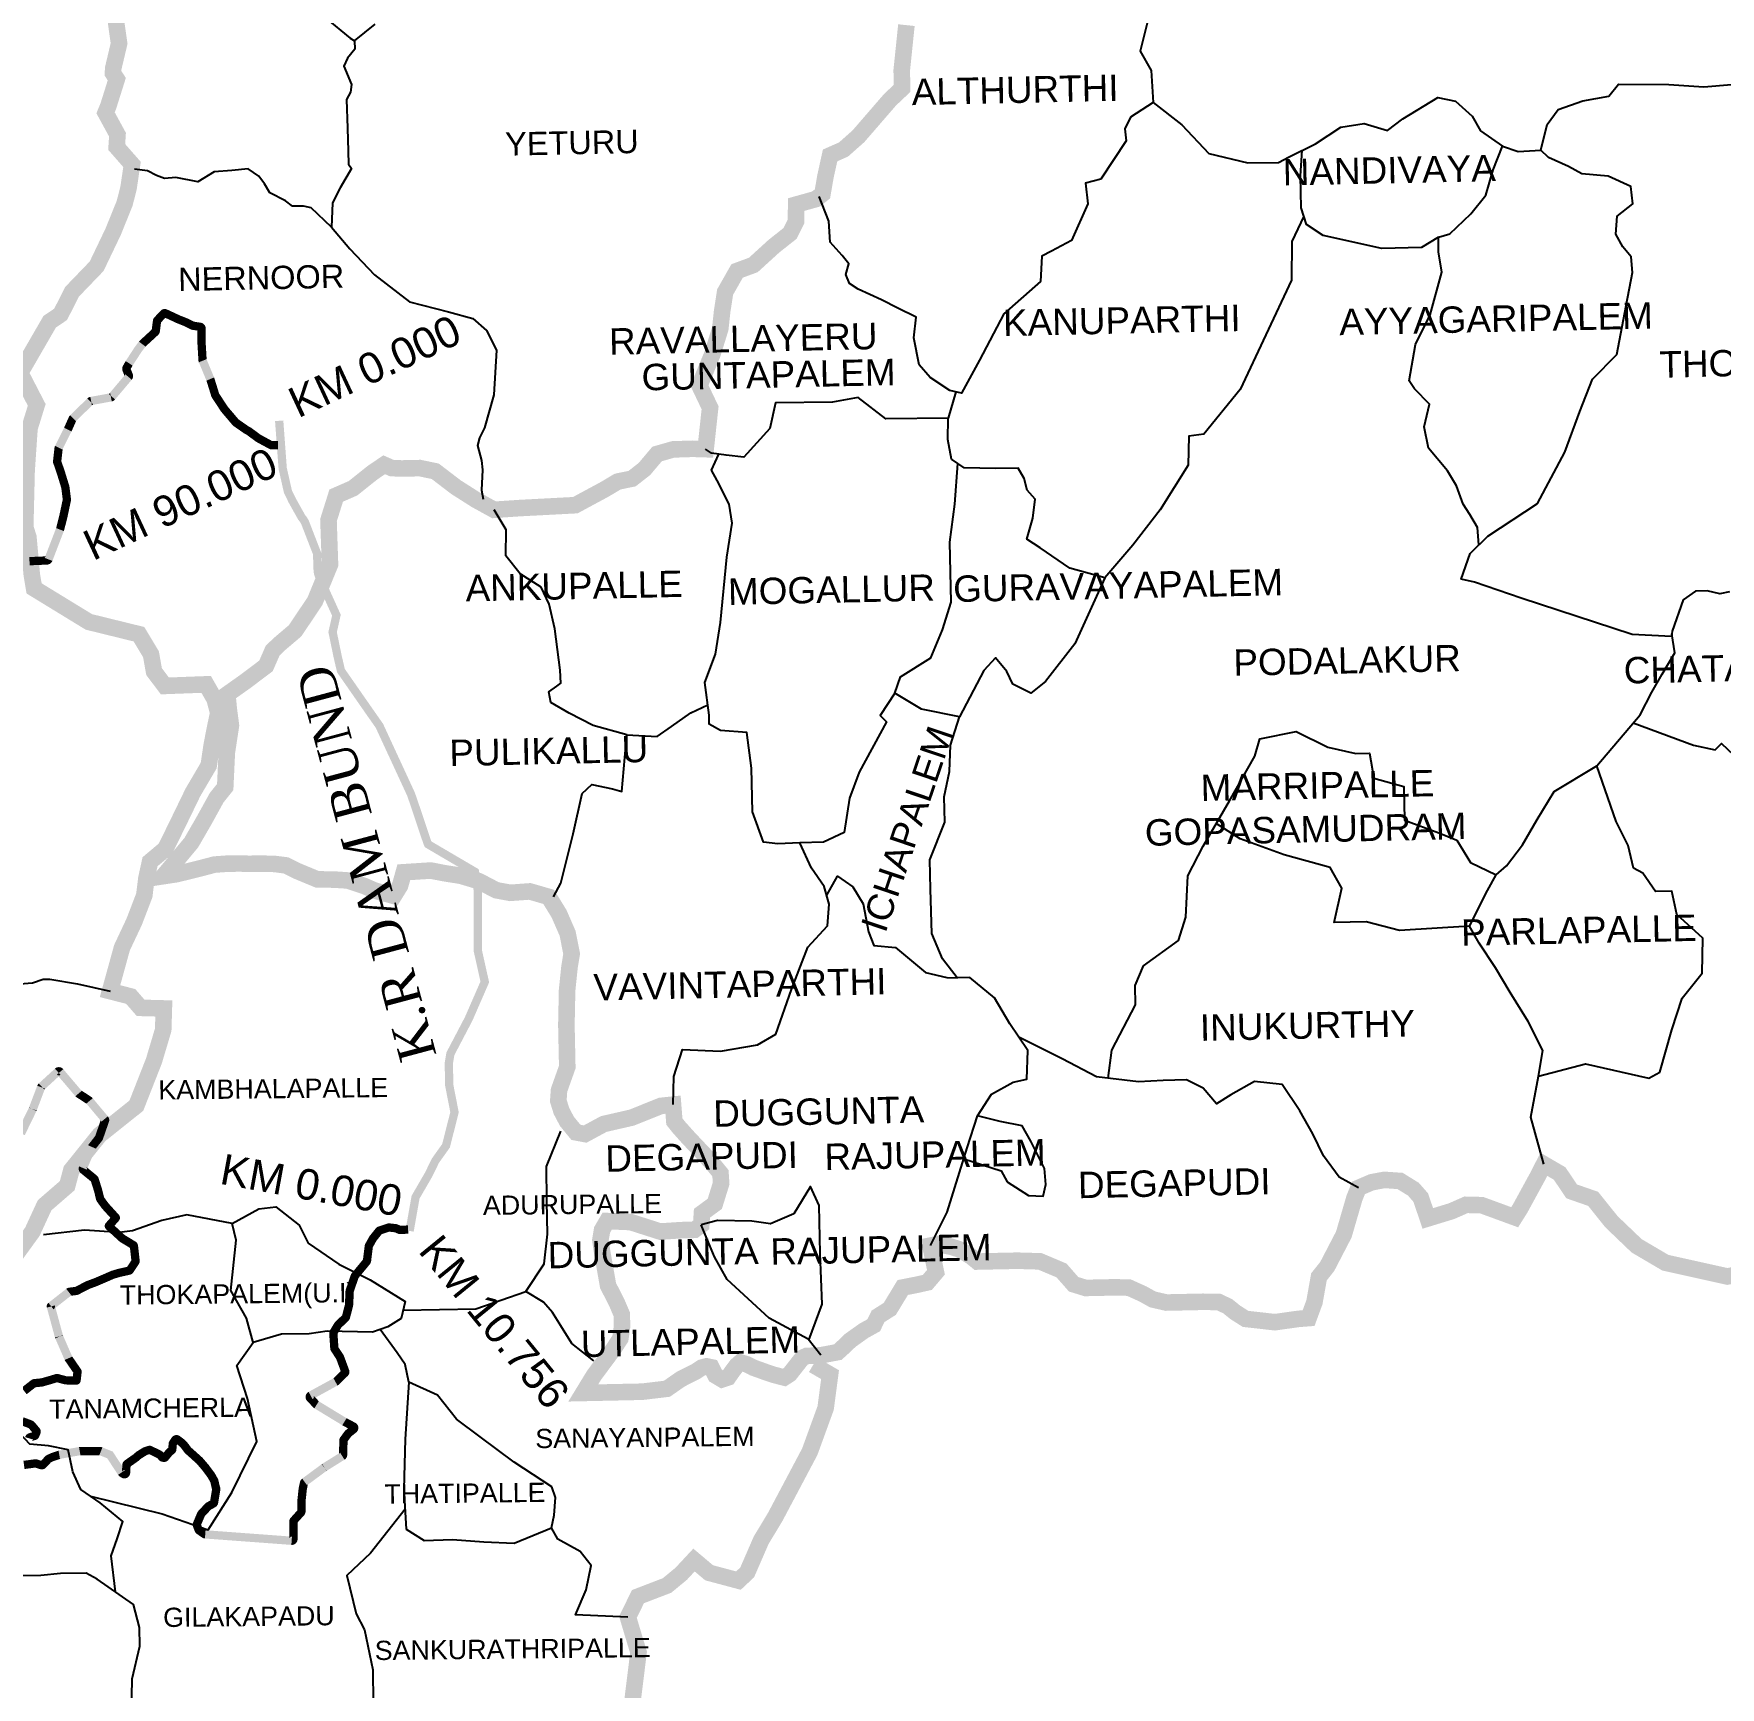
# Model space of a CAD drawing. Header units: inches. Extents: x 308339 to 383724, y 1560383 to 1616161.
# Drawn here: x 346525 to 366882, y 1577576 to 1597535 of the extents above; entities that cross this region are included whole.
import ezdxf

# ---------------------------------------------------------------- set-up
doc = ezdxf.new("R2010")
doc.units = ezdxf.units.IN
doc.header["$MEASUREMENT"] = 0
doc.linetypes.add('BORDER', pattern=[1.75, 0.5, -0.25, 0.5, -0.25, 0, -0.25])
for name, color, linetype in [('BLOCK', 7, 'Continuous'), ('K.R TEXT', 7, 'Continuous'), ('TEXT', 7, 'Continuous'), ('VILL_BND', 7, 'Continuous')]:
    doc.layers.add(name, color=color, linetype=linetype)
doc.layers.add('MANDAL_BND', color=6, linetype='BORDER', lineweight=30)
doc.layers.add('ReservorLine_UTM44', color=7, linetype='Continuous', lineweight=30, true_color=0x9700a8)
doc.styles.add('5mm', font='times.ttf', dxfattribs={"height": 3})
doc.styles.get("Standard").update_dxf_attribs({"font": 'arial.ttf'})

msp = doc.modelspace()

# ---------------------------------------------------------------- linework, layer by layer
at = {"layer": 'BLOCK', "color": 1, "const_width": 100}
for points in [[(346473.9270496947, 1591167.994990079), (346685.7553341309, 1591176.867378956, 0.2987316368478843), (346703.5810364073, 1591189.659243669), (346842.2947343186, 1591549.679528324, 0.02955310958365557), (346843.0123602495, 1591551.93006918), (346882.5999254345, 1591707.235132597, 0.01006621544594032), (346882.7830693264, 1591708.019243909), (346924.9526937724, 1591906.525037033, 0.08316451418714421), (346925.2392109765, 1591913.126283741), (346907.3021248482, 1592058.733218194, 0.0439120515562388), (346906.5700610192, 1592062.162145664), (346850.6426430595, 1592244.18046958, 0.008628991050913899), (346850.4285479056, 1592244.836695929), (346808.7092899607, 1592365.60229243, -0.1115206221494817), (346807.7375558844, 1592374.360605977), (346825.3090392109, 1592531.120910109, -0.08779299554584376), (346827.2804128085, 1592537.806018911), (346936.0350488683, 1592756.269279066, 0.01027103182988467), (346936.3860081211, 1592757.012143375), (346995.140822519, 1592888.292431795, -0.0952441557686107), (346999.4710939364, 1592894.478453015), (347207.593709831, 1593096.348458131, -0.1481151121497522), (347217.8993075534, 1593101.662117755), (347457.6288676118, 1593145.772356806, 0.1738848278392977), (347469.3041751601, 1593152.555082607), (347669.9117149698, 1593390.638756228, 0.2785580242507866), (347673.1417975067, 1593411.064926601), (347644.0044692748, 1593482.659504541, -0.2280113198253727), (347645.0762527427, 1593499.965790869), (347675.9177811842, 1593555.076063001, -0.01652050247470938), (347676.6007746262, 1593556.207124317), (347785.3255017772, 1593723.508997925), (347785.3255017772, 1593723.508997925), (347834.1714852186, 1593788.876416943, -0.04621545997293173), (347836.6430720548, 1593791.615506614), (347991.9436973378, 1593934.655556216, 0.1771191388797306), (347998.2374701881, 1593946.867673912), (348013.2256736241, 1594065.891642374, -0.1577506098098948), (348018.4503471747, 1594077.041891381), (348091.8893312017, 1594155.697731422, -0.3244949219202257), (348114.9436849377, 1594160.18259725), (348272.4595515587, 1594086.907524133, 0.01467704071130382), (348273.5380029687, 1594086.443834439), (348363.0248877925, 1594051.042429457, -0.02173749285473656), (348364.6118717722, 1594050.333384339), (348441.0557280882, 1594012.11145618, 0.07753971502991487), (348446.9300230606, 1594010.237023463), (348533.5255305308, 1593996.785294148, -0.3533139179303063), (348550.421699949, 1593978.185502762), (348551.9337968294, 1593952.230264607, -0.02074807768115651), (348551.9615061851, 1593950.571364025), (348549.0134316994, 1593831.665693104, 0.02088907073115281), (348549.0417999474, 1593829.995537234), (348562.9180370412, 1593594.099506637, 0.08388761554030479), (348564.4122421916, 1593587.605066472), (348656.2257522371, 1593366.462848729, -0.02339810123567522), (348656.8615120063, 1593364.703362584), (348716.0284816528, 1593173.396827395, 0.0703839609225132), (348718.4174533827, 1593168.32869373), (348826.301672204, 1593004.027956809, 0.03087845522474876), (348827.7809562011, 1593002.052516531), (348962.5380737818, 1592843.51473114, 0.0647726581988639), (348966.3593293958, 1592840.046981172), (349091.9828081963, 1592752.699406069, 0.03587654474126857), (349094.447467373, 1592751.23588303), (349117.3065891095, 1592739.792580722, -0.04372422792255561), (349120.2801975722, 1592737.963216273), (349235.1628667735, 1592652.621804865, 0.03547982272888054), (349237.5525812227, 1592651.09686094), (349386.1819897743, 1592570.467835386, 0.128081967354483), (349395.968735823, 1592568.049218587), (349473.1707469087, 1592569.014243727)], [(346409.1512066894, 1581152.822546044), (346523.4020937726, 1581242.395241518, -0.1430730738325027), (346533.8153511209, 1581246.562775915), (346619.2140292779, 1581254.827164123, 0.04476795375354684), (346622.7266854862, 1581255.487976332), (346712.8362409855, 1581280.95372028, 0.004254246585980451), (346713.1629478242, 1581281.049059561), (346800.5403577112, 1581307.356236731, -0.1397588606515451), (346811.5056741248, 1581307.517703121), (346907.7428080127, 1581281.607705535, 0.05824096054073775), (346912.3364949489, 1581280.929197123), (347037.3793693879, 1581277.140019109, 0.3914421472949555), (347042.5013259041, 1581281.595487454), (347053.7982004213, 1581385.150170529, 0.1800481829150223), (347052.9433336263, 1581388.531681533), (346946.0998187177, 1581543.405767362, -0.04830691043380127), (346944.2265193317, 1581546.775642577), (346830.5867126939, 1581807.653111727, -0.03667881137905783), (346829.6163982286, 1581810.418164123), (346731.8648903943, 1582171.802526421, -0.3011898030490042), (346733.6070296289, 1582177.043347547), (346948.7093449202, 1582345.637054127, -0.1338465399142969), (346958.4037037829, 1582349.720493837), (347039.5377552848, 1582360.538367372, 0.08666623653943066), (347046.1008241718, 1582362.607834756), (347176.8946080382, 1582430.426833796, -0.03109876837213861), (347179.1679485097, 1582431.431633143), (347269.5225107335, 1582464.823536573, 0.01272427401982541), (347270.4678938881, 1582465.200525949), (347388.9518775623, 1582515.979376101, 0.001308889289460042), (347389.0480138174, 1582516.020875576), (347479.804492211, 1582555.480214006, -0.03255587402088186), (347482.2528659416, 1582556.360198959), (347560.4192800212, 1582578.833043006, -0.01510264465003845), (347561.5897398907, 1582579.131594852), (347674.1428695018, 1582604.246756005, 0.193707353092802), (347686.4514567177, 1582612.707674506), (347750.9989256993, 1582709.97098393, 0.1753352331558148), (347754.2172984079, 1582723.193400346), (347735.0702725794, 1582899.163685342, 0.2338340636240248), (347725.5318162441, 1582914.117463565), (347596.6961475259, 1582991.974989985, -0.0494241673280771), (347593.5379993109, 1582994.337952147), (347433.6355224474, 1583140.672946124, -0.409978514284225), (347433.2740609619, 1583147.683318581), (347515.0138865999, 1583239.640622425, 0.3833996675946517), (347514.9765403733, 1583246.325805589), (347388.7480314593, 1583385.177165393, -0.02777926425790875), (347387.3477989584, 1583386.900689539), (347329.4748144086, 1583466.823272541, -0.09763505625051239), (347326.2348892837, 1583473.849283639), (347302.1569597928, 1583573.351363424, 0.01667929139002026), (347301.8001502495, 1583574.636730604), (347260.7964264919, 1583705.276501642, 0.1467406813851803), (347254.3500993391, 1583714.789987525), (347124.6964806394, 1583820.46656715, -0.3349223692442002), (347118.9564503339, 1583843.864151639), (347227.9738149415, 1584097.611465812, -0.06471889402240714), (347230.6027029674, 1584102.046825476), (347309.9529552609, 1584203.385701899, 0.08244535224726694), (347313.0924651822, 1584209.135516951), (347385.2628572848, 1584416.273915064, 0.2641487440648163), (347381.7023392582, 1584435.703980781), (347198.8347884096, 1584653.811632574, 0.07103391272279667), (347194.6260743961, 1584657.587412265), (347130.3214525597, 1584700.58705187, 0.006393981029391544), (347129.8926566852, 1584700.865913598), (347070.5762708088, 1584738.371050625, -0.07576399799261346), (347066.0259311393, 1584742.322433954), (346843.441719708, 1585004.186212108, 0.4251014107699519), (346814.6946837724, 1585005.98204682), (346619.5161577381, 1584827.220406153, 0.1175542160888244), (346614.3149654452, 1584819.539614414), (346514.3235886534, 1584554.856558201, -0.02287908526974408), (346513.5994989153, 1584553.176592177), (346371.7730447099, 1584261.589336676, 0.04409827366283)], [(351044, 1583101), (350948.6228034913, 1583096.231140175, -0.11420521550558), (350939.745665181, 1583097.823286352), (350897.7726863985, 1583115.811705829, 0.07499071982245169), (350892.0001758263, 1583117.317628441), (350814.314477783, 1583125.543172941, 0.1072180036784749), (350805.8840470635, 1583124.628015689), (350701.603193901, 1583089.867731301, 0.1445709769465349), (350692.3103730326, 1583083.387966291), (350621.0497135872, 1582994.312141984, 0.04193516536155135), (350619.1839442537, 1582991.531099656), (350571.8851481688, 1582906.393266704, 0.09614684636015026), (350569.5210900544, 1582899.147898262), (350547.7175942246, 1582723.771953546, -0.1424587262673042), (350543.2989258351, 1582713.513081321), (350403.3037283071, 1582543.792876099, 0.0897805253922756), (350399.821511837, 1582537.576772479), (350338.951992397, 1582360.765311249, 0.07272805793678644), (350337.8796776016, 1582355.077884611), (350331.087470335, 1582190.124279561, -0.05300267245384501), (350330.4678924714, 1582185.941584034), (350294.3932950167, 1582046.389851775, -0.1365794627117099), (350289.0223022198, 1582037.105170924), (350198.7893621559, 1581948.752083777, 0.0623644761955475), (350195.6978868959, 1581944.860814185), (350144.3009752256, 1581860.423030728, 0.1549082633193083), (350141.4311114874, 1581848.665977376), (350153.6451642111, 1581669.213356591, 0.1284790722991276), (350156.8596067821, 1581659.626483745), (350220.7560487586, 1581561.902513663, -0.05664510093767879), (350222.7852788657, 1581557.866854425), (350284.4967601842, 1581390.232681291, -0.2971135370451261), (350279.6264970736, 1581368.941572802), (350171.9426525453, 1581264.877353301, -0.067233369576253), (350167.6288802973, 1581261.705339549), (349866.8209854321, 1581097.460538058, 0.492415349849699), (349861.8981938784, 1581066.139537633), (349935.1613788744, 1580988.937471722, 0.06648026766380588), (349939.2826172155, 1580985.612922871), (350275.4973764084, 1580781.305429088, 0.01470050824009788), (350276.519703223, 1580780.724634863), (350383.0439214965, 1580724.282698312, -0.5401447806428397), (350386.1525742743, 1580690.97564914), (350323.0455151814, 1580640.631815482, 0.06513914274823013), (350319.4431400801, 1580636.896873442), (350267.7532301727, 1580567.070153042, 0.1539661289474466), (350263.8349208401, 1580555.693976099), (350259.2817262375, 1580381.761942268, -0.2520433369558952), (350249.8617693782, 1580365.308645841), (350031.6780343635, 1580229.42228456, 0.01996162661436006), (350030.3578029767, 1580228.524986499), (349795.0941624055, 1580054.507665581, 0.1831460357657298), (349787.4244105525, 1580042.585461423), (349772.2190474195, 1579971.030811387, 0.02632744400136074), (349771.8904945808, 1579968.951876703), (349758.0939043948, 1579836.898799207, 0.02258076405329468), (349757.9875364774, 1579835.096394606), (349756.1035104084, 1579698.504504603, -0.1814527116656945), (349750.9849890313, 1579685.416276447), (349664.1523780282, 1579588.73666832, 0.1860940662272061), (349659.0321280344, 1579575.289271724), (349659.9099123172, 1579364.621043866, -0.4372079164366747), (349638.437458699, 1579344.592000713), (348595.37913004, 1579421.602849277, -0.1324777183809874), (348585.5499771529, 1579425.047960854), (348522.1781620598, 1579468.453313658, -0.1532244545060963), (348514.7767532681, 1579477.869371372), (348494.8236144637, 1579530.545657816, -0.1919384324473564), (348495.0779836036, 1579545.352960831), (348544.6350642442, 1579663.739320139, -0.08769140742548745), (348548.3999277055, 1579669.595270658), (348629.8442424813, 1579757.668773845, -0.078886059778749), (348634.7717716328, 1579761.548931206), (348691.6290804928, 1579793.322133216, 0.227342129018497), (348701.5942988896, 1579807.455841691), (348728.1920257612, 1579965.20787693, 0.1197517150798627), (348727.5188631552, 1579974.62855264), (348721.2776412966, 1579994.13237095, -0.02276242972814574), (348720.8023830369, 1579995.889276335), (348705.6271704243, 1580064.177733089, 0.07190412909405844), (348703.5992563423, 1580069.529120492), (348669.639289887, 1580130.845726594, 0.03295128878800645), (348668.2146066378, 1580133.060281039), (348629.0101806724, 1580185.986256145, -0.0004275934092968947), (348628.9898429604, 1580186.013761203), (348598.4265382874, 1580227.422109413, 0.01795062757305682), (348597.5331066073, 1580228.545804949), (348527.8675460869, 1580309.985826408, 0.0333281930222589), (348526.0053933692, 1580311.889911198), (348489.034987583, 1580344.968695265, -0.00117370092550797), (348488.9651596077, 1580345.031468685), (348427.1169908895, 1580400.894330798, 0.003941135478977593), (348426.8813578789, 1580401.103811845), (348388.6439737161, 1580434.561522997, -0.05444959107790368), (348385.7053130727, 1580437.759446336), (348348.5471924015, 1580488.256379558, 0.02306897101126147), (348347.3866259723, 1580489.690045782), (348317.3819156726, 1580523.445344868, 0.05186159886420868), (348314.3277427552, 1580526.237012208), (348259.9513484425, 1580566.460646357, 0.4297678721543772), (348231.3729514935, 1580561.410362516), (348206.7908605649, 1580524.222071111, 0.1245643940124901), (348203.5532977983, 1580514.958646581), (348197.7508076968, 1580449.47340115, -0.2038295137309512), (348190.3754521947, 1580435.663558712), (348162.5922439118, 1580413.282640928, 0.05098225980964734), (348159.7002299576, 1580410.421707805), (348119.1772544202, 1580361.215237514, 0.006970417796700747), (348118.8288147816, 1580360.779904723), (348112.7054372618, 1580352.906990768, -0.2877834610427701), (348092.7278111398, 1580345.629754756), (348083.2689327418, 1580347.656657269, -0.1563624258638107), (348072.680397638, 1580353.737628397), (348048.5299737718, 1580380.225190056, 0.09306300593100063), (348042.6358465058, 1580384.668175286), (347932.2747178022, 1580439.392701917, 0.1952599169249153), (347917.2695445818, 1580440.515210758), (347871.3458308235, 1580425.75401705, 0.06136885491441734), (347866.9073320093, 1580423.69915233), (347796.2429382896, 1580379.772637316, 0.03653892329175282), (347793.8827758824, 1580378.054656518), (347756.6853652045, 1580346.579924404, -0.02243360595735657), (347755.2654307091, 1580345.483816174), (347652.9737053316, 1580273.603144288, 0.2306739579824143), (347644.4990553584, 1580258.267361249), (347639.7508630649, 1580166.016768114, -0.5724725358991085), (347609.1474813357, 1580150.103541122), (347590.7083400709, 1580161.673198387, -0.1081663573654129), (347584.6028462129, 1580167.66325614), (347445, 1580381), (347445, 1580381), (347335.5251237434, 1580424.596189659, 0.09402050285960914), (347328.2056686332, 1580426.015177325), (347083.8259628037, 1580426.992696148, 0.04555470222035356), (347080.2029034774, 1580426.676522626), (346833.4162908651, 1580382.254932356, 0.03592985334725423), (346830.6347955108, 1580381.544931837), (346755.0387834792, 1580356.34626116, 0.02735386588098784), (346753.005226635, 1580355.542404252), (346707.4934239484, 1580334.606975017, 0.09526029630319516), (346701.3515474411, 1580330.212155201), (346636.7226455861, 1580262.181732196, -0.2899870383705533), (346615.9702900064, 1580256.959145061), (346553.3618639439, 1580277.564449841, 0.1133261742903805), (346544.4487954797, 1580278.389100064), (346407.4773647383, 1580260.003673119, -0.1823397321415453)], [(346468.870253027, 1580580.768134895, -0.2506854779667478), (346482.2485792084, 1580594.074573762), (346532.7216354051, 1580609.216490622, 0.2294254310097898), (346545.5683077027, 1580621.005728964), (346558.5644630022, 1580653.805549482, 0.2777982064226218), (346555.182123037, 1580674.158084442), (346496.3660051863, 1580743.056965354, 0.1275018050053164), (346488.1423641271, 1580748.811321851), (346385.6331946926, 1580787.035079946, -0.2639441345350287)]]:
    msp.add_lwpolyline(points, format="xyb", dxfattribs=at)
at = {"layer": 'MANDAL_BND', "color": 4, "const_width": 200}
msp.add_lwpolyline([(347510.8906833237, 1597730.096574901), (347555.5352310797, 1597416.948330035), (347484.8966091245, 1597118.413141557), (347481.7337593093, 1597057.358225605), (347527.7340537295, 1596986.18384818), (347425.2773440218, 1596660.942352119), (347392.0049007915, 1596580.302819959), (347536.1715209128, 1596315.945187148), (347526.4064780835, 1596168.110035696), (347711.5648302539, 1595956.940068192), (347669.1427382397, 1595669.208212984), (347621.894553108, 1595485.891680637), (347483.7063029369, 1595144.289472759), (347284.6720943123, 1594728.261829201), (346988.9905537114, 1594421.062589837), (346849.5171985644, 1594147.467770156), (346717.6206448348, 1594057.961847067), (346361.1580956962, 1593441.358514823), (346561.1850374538, 1593054.946827483), (346473.9159261989, 1592772.623283246), (346438.9952371558, 1592259.342135738), (346422.4688174182, 1591577.546519075), (346460.3366274521, 1591458.015693194), (346501.5099329757, 1591005.443250018), (346529.5783234008, 1590839.546917274), (347190.4277440372, 1590435.190164096), (347795.4877012212, 1590286.522132327), (347940.5690150752, 1590044.626483205), (347977.7137741662, 1589834.867454309), (348108.3122463835, 1589662.42171087), (348606.0102070479, 1589681.370689601), (348708.4614001012, 1589502.271473377), (348752.1775163277, 1589336.938001231), (348707.5410818271, 1589124.032294281), (348672.126993319, 1588938.047507959), (348637.0711686892, 1588701.889299601), (348446.1736488568, 1588376.778332064), (348267.4773378149, 1588008.017457375), (348114.7630202492, 1587696.497116912), (347929.028579708, 1587540.602186), (347885.1057421992, 1587339.472256379), (347859.6060003945, 1587133.817418564), (347737.874814383, 1586816.465873929), (347590.3782896676, 1586502.451519395), (347446.1858819461, 1585978.531491009), (347695.7346992541, 1585914.374611558), (347815.4877190851, 1585776.776711072), (348095.6222782519, 1585769.422139555), (348088.0313903084, 1585511.911002074), (347976.0624722224, 1585136.577999746), (347763.6316182594, 1584595.825379028), (347319.4377899705, 1584241.443679494), (346979.5401572741, 1583818.983777544), (346929.5019594743, 1583630.538896213), (346655.8723427405, 1583393.425561333), (346509.4555276928, 1583075.600824788), (346266.8808681377, 1582740.930655161)], dxfattribs=at)
at = {"layer": 'MANDAL_BND', "color": 3, "const_width": 200}
msp.add_lwpolyline([(367184.7198551655, 1582575.613215272), (366966.6535922312, 1582534.560544021), (366218.9043281366, 1582700.804964333), (365872.4421713036, 1582904.563191859), (365569.4406593305, 1583194.676068496), (365347.2294979314, 1583471.419023653), (365088.709294186, 1583561.444638981), (364942.9594233761, 1583777.474837416), (364752.7775202396, 1583888.429673226), (364677.839561478, 1583741.707903688), (364465.3946438453, 1583352.871494823), (364400.3073397052, 1583249.361918709), (364002.5827735336, 1583394.9561642), (363813.1282670514, 1583399.550183769), (363638.3033565988, 1583322.783347777), (363351.8167463693, 1583235.060281833), (363266.9024171296, 1583486.196478092), (363178.6905039211, 1583587.49464625), (363017.3501743807, 1583687.247513128), (362827.7141099525, 1583700.43446492), (362673.398925207, 1583671.383483251), (362515.5989977507, 1583603.573132335), (362466.5212022074, 1583482.180666926), (362338.1273921637, 1583041.030034429), (362137.5150705004, 1582654.548559672), (362038.1884070297, 1582530.253461879), (361983.495656223, 1582223.606560525), (361912.777951571, 1582032.028997306), (361790.6322816358, 1582022.659498811), (361506.0087091673, 1581982.702194173), (361151.7260821766, 1582022.73763186), (361027.7165667568, 1582101.581827569), (360937.8197134088, 1582174.35806882), (360827.9718033361, 1582226.346631211), (360637.6008092352, 1582229.11304185), (360467.7553579645, 1582225.524419015), (360196.0020395657, 1582219.782609879), (360032.090410667, 1582257.051448012), (359915.161200941, 1582322.467816617), (359743.5952772317, 1582400.307204688), (359560.0183397313, 1582403.21716528), (359376.5852722383, 1582399.341453039), (359220.32694022, 1582396.03990911), (359076.6531141378, 1582440.525059436), (358930.3985773704, 1582607.152320563), (358669.7955415711, 1582717.053839493), (358397.7559740691, 1582724.883407489), (358044.476958335, 1582717.419061913), (357915.3943557321, 1582714.691707298), (357838.6380405316, 1582776.653109338), (357693.4630882147, 1582863.641205042), (357595.7243897046, 1582893.903607996), (357440.1653262507, 1582925.253540182), (357348.0725394756, 1582907.143889901), (357414.9819044122, 1582585.282035872), (357311.2187043848, 1582463.015699828), (357186.9688272697, 1582434.990370744), (357014.2885059754, 1582401.323363393), (356858.0497128596, 1582143.310302042), (356716.1082783327, 1582053.657615275), (356663.601878062, 1581945.371219263), (356543.9996440962, 1581878.993992438), (356382.0497475461, 1581763.834612998), (356299.2497414979, 1581684.55285729), (356229.8055937965, 1581621.515697723), (356025.140340705, 1581582.986090678), (355851.7981273941, 1581574.762817946), (355802.0739776469, 1581550.90855914), (355650.0142100116, 1581357.035605934), (355584.7007816312, 1581314.60908337), (355453.8512024086, 1581348.330158245), (355359.5635492075, 1581380.543451704), (355210.023898996, 1581434.392799741), (355133.8479057599, 1581473.829827094), (355053.445369824, 1581497.214960448), (355010.8564154051, 1581459.829345347), (354959.765219477, 1581392.619382087), (354906.5840838607, 1581316.243914553), (354834.0391398027, 1581291.907480823), (354753.1063510097, 1581340.36534935), (354705.3938930423, 1581437.412899302), (354645.7708708339, 1581449.835253187), (354589.0078421175, 1581434.95380701), (354516.9439988114, 1581387.823888918), (354333.973296698, 1581295.023826497), (354167.2672985391, 1581179.039827211), (353870.2089717227, 1581143.601653138), (353409.1056786824, 1581133.859114882), (353158.1256442884, 1581128.556219363), (353287.9364523202, 1581341.263211599), (353520.7149169875, 1581655.295378685), (353605.5565054308, 1581785.399462881), (353625.9473870446, 1581925.806464547), (353622.7448344926, 1582077.379646929), (353561.2974986486, 1582221.889849328), (353457.7616361046, 1582423.834176727), (353385.2115073088, 1582834.392673183), (353364.7451162232, 1582973.936411567), (353385.5055231224, 1583096.854199881), (353447.4927279979, 1583203.146038086), (353728.0257698931, 1583191.576330845), (354086.6546076417, 1583076.674564761), (354343.2251870633, 1583093.760262162), (354500.8173825812, 1583097.089988965), (354581.8887943408, 1583157.375391351), (354590.6063824506, 1583297.535750829), (354745.8582511034, 1583411.630495547), (354822.3989453808, 1583658.205998592), (354813.9758740562, 1583780.50698736), (354706.0812174564, 1583912.371135057), (354425.3489940136, 1584209.721309572), (354317.7006876114, 1584329.925981639), (354257.7319499247, 1584404.479341124), (354257.7319499247, 1584404.479341124), (354241.7475279933, 1584608.273521414), (354096.0749761669, 1584593.530961208), (353742.8663397081, 1584451.924275254), (353405.8129658978, 1584374.814673432), (353180.6430204682, 1584253.410306504), (353069.25229248, 1584274.38612046), (353069.25229248, 1584274.38612046), (352961.35763589, 1584406.250268119), (352894.4434270871, 1584533.14794134), (352856.8363725683, 1584654.832497856), (352865.8003108639, 1584783.333381813), (352965.1114711786, 1585062.563864454), (352954.3952416281, 1585569.750862855), (352963.0373202577, 1585989.861962347), (352992.1452929929, 1586270.42931299), (353018.0030475667, 1586428.448843798), (352969.033177114, 1586676.507168573), (352865.0591775943, 1586914.324379992), (352740.6379192047, 1587116.413819314), (352513.0808576634, 1587182.198275065), (352276.8592786992, 1587165.075762822), (352106.5635682612, 1587196.773853086), (351899.3059341198, 1587305.342490436), (351678.8122589372, 1587371.276186705), (351480.2592197553, 1587402.377234807), (351317.028156777, 1587434.224592272), (350992.3550607574, 1587413.246547137), (350946.3315262651, 1587249.911101622), (350871.1561277863, 1587128.315952644), (350636.5344187871, 1587193.951141156), (350515.2439830645, 1587247.862291808), (350315.9442502672, 1587314.243789719), (350153.1604447783, 1587324.922957131), (349948.1391081984, 1587327.65016516), (349705.7060581242, 1587428.416536277), (349569.988152448, 1587496.141439001), (349428.249206891, 1587514.324311597), (349230.2925076344, 1587517.201266104), (349124.3240568514, 1587514.962284728), (349011.1406150631, 1587519.629913084), (348848.6562457001, 1587516.196820742), (348707.5136400579, 1587506.155599778), (348531.7932397894, 1587460.087087114), (348250.5516360914, 1587390.611882298), (348088.5132732424, 1587366.010094053), (348426.4999615803, 1587770.0177351), (348583.3190356715, 1588041.582831797), (348733.0747335207, 1588312.998208733), (348836.3596292437, 1588442.246809447), (348855.8221112498, 1588859.15369196), (348905.4813157459, 1589184.928021079), (348880.2620357236, 1589374.994888176), (348862.1568025922, 1589562.634152179), (349078.0275289411, 1589715.4396708), (349328.4773312897, 1589904.271549178), (349409.3755845067, 1590089.521493997), (349492.5101454207, 1590168.929530218), (349679.9744605816, 1590328.193910223), (349919.780274214, 1590686.222973438), (350101.2811291945, 1591127.731164993), (350082.885911418, 1591663.844947943), (350176.0726885406, 1591959.683593626), (350379.1571636763, 1592048.685555129), (350615.4764100154, 1592237.218872457), (350754.8299755664, 1592331.933332726), (350847.5636464093, 1592291.537399704), (350967.8104846999, 1592287.018532626), (351186.8132948171, 1592291.645789226), (351371.3861215442, 1592253.19030314), (351371.3861215442, 1592253.19030314), (351622.8219416133, 1592060.844056338), (351859.2326906949, 1591910.535628521), (352080.9177947986, 1591788.153239137), (352384.3969382962, 1591808.683961945), (353062.1495313984, 1591844.181670036), (353413.8413213387, 1592033.952899753), (353573.535310793, 1592128.846816972), (353747.9509622748, 1592164.833130261), (353896.4153741763, 1592281.024185378), (354048.9040939012, 1592461.90204525), (354241.7764207114, 1592517.120689559), (354476.0799871664, 1592524.762792942), (354635.184919465, 1592520.049319916), (354688.9881379303, 1593019.194882119), (354560.7722854983, 1593288.438981549), (354625.5095802857, 1593446.180107607), (354716.1702696303, 1593665.657975751), (354811.7691864417, 1593973.62532488), (354834.5336654519, 1594184.86995805), (354870.4758473673, 1594416.78951712), (355014.8499300355, 1594671.39660483), (355210.7298357493, 1594743.523948089), (355459.5381623179, 1594970.39572507), (355653.6937759042, 1595124.07214679), (355725.5231097472, 1595268.365293893), (355728.019118055, 1595472.382527306), (355964.8654846223, 1595538.576288674), (356045.221460646, 1595601.463602934), (356081.593141754, 1595812.995739337), (356137.5166174622, 1596065.734455346), (356299.3760058976, 1596137.142507921), (356479.7808340172, 1596297.327065362), (356859.8302691444, 1596736.547673845), (357006.6465811274, 1596875.62652978), (357002.0518114912, 1597093.091768756), (357058.6034098836, 1597638.192914905)], dxfattribs=at)
at = {"layer": 'MANDAL_BND', "color": 30, "const_width": 200}
msp.add_lwpolyline([(355932.8769772025, 1581467.664365618), (356136.9606006687, 1581349.428830921), (356083.8234309489, 1580946.913896989), (355892.4162538817, 1580419.860772915), (355474.5411703966, 1579631.116883736), (355305.1090831319, 1579350.387510539), (355136.8298074852, 1578963.033192018), (355031.1407177954, 1578863.456160701), (354676.9707958424, 1578958.061270959), (354494.6264295444, 1579111.944371624), (354340.3759171714, 1578946.219305121), (354169.4363088533, 1578804.922383362), (353817.749363162, 1578669.874007259), (353697.2325834572, 1578422.484839572), (353825.0209355002, 1577997.317458537), (353749.2940625179, 1577385.106324334)], dxfattribs=at)
at = {"layer": 'ReservorLine_UTM44', "color": 5, "const_width": 100}
msp.add_lwpolyline([(351062, 1583084), (351133.8619999997, 1583491.4726), (351294.2418999998, 1583768.9518), (351372.6232000003, 1583930.6798), (351501.7126000002, 1584112.4235), (351604.2112999996, 1584516.420499999), (351540.4228999997, 1584842.4485), (351535.3510999996, 1585107.840399999), (351554.2977, 1585222.2415), (351595.701470087, 1585301.255705687), (351774.8764000004, 1585643.1899), (351969.6588000003, 1586089.796399999), (351884.2582, 1586471.471999999), (351884.4658000004, 1587198.6811), (351850.2929999996, 1587419.357000001), (351594.0147000002, 1587569.5636), (351284.6805999996, 1587751.2293), (351278.9770999998, 1587763.2082), (351111.0636999998, 1588263.740700001), (351078.2375999996, 1588357.4813), (350697.9611, 1589180.4526), (350572.6896000002, 1589359.337300001), (350233.2271999996, 1589847.042099999), (350193.3762999997, 1590018.085999999), (350132.8891000003, 1590312.102499999), (350178.7948000003, 1590516.147299999), (349977.2702000001, 1590961.5031), (349956.2517999997, 1591024.206900001), (349950.8180999998, 1591079.0886), (349946.1113999998, 1591258.268300001), (349797.4974999996, 1591642.474199999), (349776.0587999998, 1591677.0153), (349760.2944999998, 1591694.7991), (349649.1288000001, 1591894.135600001), (349593.9172, 1592005.7568), (349530.3438999997, 1592286.2585), (349487.6560252653, 1592862.71920929)], dxfattribs=at)
at = {"layer": 'VILL_BND'}
for points in [[(350051.5961025451, 1597723.942931781), (350344.2694675898, 1597481.080783272), (350396.4808136229, 1597448.491067008), (350400.4937624242, 1597349.569516145), (350311.5762023222, 1597238.840046841), (350267.9503043488, 1597142.900674555), (350361.7829290034, 1596921.36637613), (350347.7995472025, 1596829.995696316), (350300.0886904129, 1596739.912868646), (350313.2101110686, 1596393.345380216), (350318.8574413806, 1596118.230347398), (350324.0896100959, 1595959.931468512), (350360.924975974, 1595905.860622311), (350224.9466150075, 1595673.380236649), (350131.4654405845, 1595495.234302479), (350119.5939450403, 1595198.91702808), (350339.9611193326, 1594940.16565703), (350636.2768296937, 1594625.55170811), (351062.132801695, 1594300.234451002), (351532.9084457415, 1594176.274707263), (351824.3803890156, 1594097.629449298), (351988.658393161, 1593950.686167519), (352109.3961382806, 1593717.096303783), (352080.337481929, 1593177.551563255), (351966.5315220142, 1592775.94130062), (351907.5851025727, 1592658.73674567), (351881.0435420822, 1592564.083168301), (351928.5750062274, 1592383.407055231), (351941.8162884602, 1592272.061497767), (351929.3303382702, 1592023.510177069), (351950.869723664, 1591918.52665222)], [(350396.4808136229, 1597448.491067008), (350646.5870598894, 1597650.668821898)], [(359985.9337859249, 1597742.183925717), (359878.0250593682, 1597323.416819203), (360014.2806696367, 1597090.359730824), (360035.7708386718, 1596704.491873921), (359763.9101718695, 1596525.569187915), (359695.7161614082, 1596386.473444716), (359711.929067704, 1596243.539278789), (359406.075953418, 1595779.707626071), (359220.372807984, 1595731.379093921), (359247.8437686795, 1595483.292657252), (359051.1904651991, 1595040.204012435), (358809.71516696, 1594910.65348765), (358691.4157424608, 1594848.418750541), (358677.9019562871, 1594544.478950822), (358232.6622598901, 1594151.770363561), (357939.35043259, 1593595.206441431), (357723.4789550735, 1593197.388084513), (357583.2552870974, 1593229.270959087), (357345.7511343549, 1593383.546870652), (357212.8627989725, 1593540.033019387), (357146.2490235054, 1593862.191562711), (357175.8644230412, 1594111.714368972), (356954.2511925082, 1594221.524540334), (356757.7569979805, 1594321.909576033), (356475.9433989597, 1594450.359527809), (356369.8557562787, 1594517.809115319), (356327.6893594016, 1594626.432922319), (356364.8094825931, 1594756.643529202), (356282.8942651497, 1594859.449475972), (356139.1900521437, 1595019.331729292), (356123.8652251059, 1595272.882692166), (356005.043472643, 1595570.019945823)], [(360035.7708386718, 1596704.491873921), (360384.3279795541, 1596433.407009021), (360708.4471392719, 1596089.56794666), (361177.5764923797, 1595975.456431086), (361550.0191278731, 1595979.048991691), (361676.970960266, 1596050.158175607), (361994.803013636, 1596206.557171189), (362303.1719497092, 1596405.522942239), (362584.8327278912, 1596449.964114584), (362864.9235958412, 1596366.071958634), (363050.3492603187, 1596506.843306864), (363474.4364517769, 1596764.789136009), (363685.1452448854, 1596722.197742586), (363885.9951770988, 1596538.267820392), (363988.22677198, 1596360.807427626), (364253.2751848965, 1596178.233939368), (364443.0362327786, 1596113.816504093), (364716.769773301, 1596128.153529705), (364791.5850048279, 1596437.654859476), (364924.7484204311, 1596620.08869083), (365222.264537177, 1596724.738339779), (365537.8940049781, 1596782.727293463), (365654.7509080186, 1596926.326722378), (366261.4242240817, 1596921.913642132), (366681.6680770284, 1596892.302840349), (367019.32913939, 1596920.82047536)], [(363968.5348177646, 1591367.120345663), (363952.7096738152, 1591575.393144902), (363857.2797329591, 1591731.84483593), (363777.8448901882, 1591857.963378576), (363696.4663443909, 1592076.054662169), (363590.2651863678, 1592257.838217097), (363359.2344702509, 1592534.110075959), (363307.7949031352, 1592788.616861095), (363372.5227554737, 1593064.675486429), (363189.4773440302, 1593249.947406112), (363126.0376028234, 1593345.732635663), (363203.8283335108, 1593781.885690529), (363380.4380183765, 1594143.448492732), (363523.1142304881, 1594657.650671194), (363482.9079575028, 1594900.701924031), (363479.1293799421, 1595079.53771718), (363616.4984701001, 1595118.223247955), (363872.4350394825, 1595358.777049783), (364051.8516670914, 1595587.490433889), (364142.6811927664, 1595891.010256986), (364253.2751848965, 1596178.233939368)], [(363479.1293799421, 1595079.53771718), (363274.5148039616, 1594952.323075481), (362798.5156894235, 1594942.265807071), (362089.4886085375, 1595099.202944564), (361885.8615585275, 1595232.434824074), (361824.2761245982, 1595431.70456914), (361820.161230645, 1595626.457835949), (361816.0463366918, 1595821.211102759), (361835.8869869552, 1596128.357673417)], [(366991.444455843, 1590800.127377242), (366877.1298568366, 1590774.769570657), (366725.4199342367, 1590810.894073617), (366581.1005466314, 1590807.844784713), (366435.716416791, 1590699.892872066), (366302.5681299084, 1590323.444233961), (366294.0431987915, 1590260.991521881), (365819.3048514494, 1590281.94162947), (364480.0877236186, 1590722.500738869), (363915.4383735841, 1590914.774075069), (363756.3908877429, 1590950.937003145), (363861.9199648622, 1591262.765787369), (364075.1496706861, 1591471.474903921), (364674.1333277851, 1591862.441368675), (365003.9897449908, 1592482.02200982), (365184.86859862, 1592973.297908668), (365341.4654232677, 1593365.252332635), (365631.9934235288, 1593661.228459238), (365745.2628812348, 1594253.772240131), (365822.6141971139, 1594650.639621514), (365805.395390809, 1594841.30501548), (365703.8693854526, 1594964.317094092), (365621.5632924094, 1595114.084036232), (365636.7487930957, 1595331.783028423), (365824.8621956605, 1595480.676446264), (365800.633618016, 1595690.955516508), (365527.5713201079, 1595816.930398405), (365210.4501757765, 1595843.166110652), (365050.289753372, 1595932.003065241), (364810.605586316, 1596038.921566206), (364716.769773301, 1596128.153529705)], [(350119.5939450403, 1595198.91702808), (349875.4052657365, 1595432.367596862), (349781.6632908091, 1595454.599995246), (349646.9746631115, 1595451.835220228), (349562.7435577021, 1595515.674636201), (349374.1270352402, 1595615.331899714), (349309.6969445766, 1595724.440322417), (349242.1676194632, 1595816.230289136), (349112.5448940576, 1595903.294598969), (348915.9749167712, 1595885.455793802), (348702.1374366775, 1595867.262388773), (348506.5879045553, 1595746.50494309), (348239.4598064205, 1595799.688038818), (348104.9832324557, 1595786.57474356), (348007.504743358, 1595822.534370718), (347899.2404503963, 1595878.978489204), (347743.3711770258, 1595901.71236802)], [(361855.0688415625, 1595332.069696624), (361709.6617914155, 1595026.178703427), (361707.2267280805, 1594561.038665618), (361085.5790598654, 1593238.972723709), (360647.2002380784, 1592702.86179525), (360466.4683335715, 1592675.422250215), (360458.0258761732, 1592328.80343729), (360122.6308577179, 1591786.308789679), (359791.5624019297, 1591360.099389433), (359453.0079450696, 1590967.13738135), (359032.7287492604, 1591084.235730162), (358672.825589865, 1591328.588239057), (358512.9053910912, 1591435.440379159), (358586.38033298, 1591688.94946272), (358613.0765577221, 1591917.849430034), (358516.1934095595, 1592026.033464574), (358481.6817351816, 1592167.02987061), (358408.1045842461, 1592291.453601869), (358132.3186795976, 1592285.626589208), (357753.7651043157, 1592293.375493622), (357601.7248618997, 1592400.394127459), (357557.3382271755, 1592635.665837505), (357564.2930406026, 1592892.842037853)], [(357653.3671210903, 1593213.329521781), (357564.2930406026, 1592892.842037853), (356811.3751334966, 1592886.765770947), (356476.150139789, 1593145.144562164), (356167.24904108, 1593089.458278401), (355478.3903147532, 1593079.819609234), (355408.7235263732, 1592767.697216467), (355096.1082552245, 1592421.890984906), (354883.9390723084, 1592446.903801394), (354706.2080245673, 1592472.644252786), (354635.184919465, 1592520.049319916)], [(356919.6503089321, 1589573.179575813), (356743.2411404288, 1589305.178203937), (356817.5997160713, 1589229.626376771), (356489.113330782, 1588622.502670384), (356370.7719663369, 1588307.907001713), (356306.6996058518, 1587891.781194636), (356059.1671131567, 1587776.117399921), (355770.8611656703, 1587770.02585435), (355506.7840261385, 1587754.843335113), (355333.2932657028, 1587775.185019346), (355200.5525739476, 1588142.093191033), (355189.3981649369, 1588670.018726636), (355132.2211279513, 1589100.942549795), (354814.4764220155, 1589123.037859381), (354678.2095528857, 1589201.783592128), (354675.9129070602, 1589310.481235933), (354623.8768944968, 1589703.101924879), (354756.0250026001, 1590046.798172268), (354815.2856135693, 1590427.365990496), (354889.9129390963, 1591218.070470652), (354953.6237115587, 1591625.434057418), (354919.9255642926, 1591855.192438615), (354774.4935676832, 1592140.207576837), (354704.484598046, 1592268.367912365), (354795.0735484423, 1592459.774027089)], [(359453.0079450696, 1590967.13738135), (359090.6593825035, 1590170.205567269), (358737.6761665918, 1589713.949617522), (358559.2722677056, 1589576.328205559), (358344.1949746863, 1589682.014945034), (358269.9531136403, 1589837.919171738), (358132.5074792797, 1590000.361781235), (357993.8342038945, 1589847.832393122), (357698.1698019917, 1589290.430098673), (357238.9914154823, 1589383.085651105), (356919.6503089321, 1589573.179575813), (356986.4092955274, 1589771.431314584), (357352.0947648777, 1589999.61990261), (357494.6566989726, 1590341.198858049), (357597.9873040287, 1590674.07526932), (357582.6889799504, 1591398.127608183), (357643.9605225105, 1591856.093853448), (357677.7449831073, 1592346.884810559)], [(352800.686792055, 1587117.682577203), (352886.038382519, 1587282.540169914), (353036.5403961716, 1587878.863964176), (353143.3538187452, 1588365.660878974), (353262.3748258336, 1588472.602445666), (353510.243440501, 1588419.36054603), (353623.8154742433, 1588388.343743721), (353684.9741850786, 1589073.369224905), (353276.9337892435, 1589185.882777218), (352989.4140845451, 1589334.359549154), (352765.0392596865, 1589463.284869835), (352741.4031262716, 1589592.274720892), (352840.3171139947, 1589661.197690918), (352885.5940412692, 1589695.570938705), (352878.0615165729, 1589854.140483911), (352816.5940442504, 1590353.144922454), (352748.3986549898, 1590648.708374121), (352649.0945195179, 1590852.863317302), (352397.8320959369, 1591016.681967455), (352223.9593508462, 1591231.636460195), (352225.5948976844, 1591545.175694115), (352080.9177947986, 1591788.153239137)], [(359493.7741520295, 1584928.12694196), (359538.4912986972, 1585265.155196075), (359824.0971724511, 1585812.434907157), (359819.1192736083, 1586048.03321723), (359918.977770204, 1586285.846754508), (360340.7907602067, 1586591.571002967), (360430.99113229, 1586872.829129566), (360455.4278424029, 1587370.941843236), (360639.0865725549, 1587729.623335105), (360958.4063466248, 1588274.869221941), (361265.6074663871, 1588813.739897181), (361322.4528867953, 1589022.997502897), (361761.6958852676, 1589111.829046992), (362145.5154823112, 1588924.120957738), (362484.1412377283, 1588845.605322372), (362649.4877101027, 1588849.098887386), (362698.687860998, 1588550.292357181), (363062.325900757, 1588447.827902918), (363070.8554528601, 1588044.133869633), (363485.1795156788, 1587888.628943394), (363701.4556351905, 1587801.409053052), (363866.4933371758, 1587529.527158544), (364175.9209646016, 1587383.082365087), (364302.3267712864, 1587489.781346356), (364492.9938650296, 1587744.701542802), (364670.3796207162, 1588048.295550992), (364877.6092441141, 1588389.236068901), (365391.8110212254, 1588699.946580139), (365914.3006233797, 1589313.458538486), (366055.5888950912, 1589585.693394966), (366179.6680237578, 1589802.490889505), (366333.4626543447, 1590062.751341114), (366298.3056643544, 1590292.217877922)], [(365832.5225968275, 1589217.434049176), (366556.9954814795, 1588947.654273217), (366819.3821664823, 1588892.986233809), (366898.1711736351, 1588968.243176018), (367041.7389634299, 1588830.782270055), (367191.773661769, 1589021.27812398), (367370.9917007331, 1589098.657006542), (368071.3094974458, 1589240.567713721), (368195.8349007717, 1589370.31264473), (368378.8810934876, 1589629.816666247)], [(353684.9741850786, 1589073.369224905), (354049.6293955198, 1589051.608568884), (354221.476619219, 1589172.316901136), (354455.2890060969, 1589337.167608236), (354659.6841104001, 1589432.930305526)], [(356097.7377135882, 1587135.021076615), (356227.0119507133, 1587365.261988322), (356411.933255135, 1587237.719269408), (356537.7411205152, 1587033.090944603), (356600.55047341, 1586695.681664024), (356664.7890849978, 1586530.198661941), (356928.5283127702, 1586505.436531246), (357290.5443939494, 1586202.799071871), (357544.9118671043, 1586142.448519485), (357671.5083446159, 1586140.067549266), (357494.5707266644, 1586368.894381981), (357366.6273750413, 1586674.592850217), (357350.2497021857, 1587210.158070411), (357342.7754968498, 1587563.903737382), (357520.736199203, 1588016.861120496), (357514.222961981, 1588325.125255837), (357578.6507331668, 1588629.832490219), (357592.1622983362, 1588948.631316981), (357698.1698019917, 1589290.430098673)], [(364688.179753675, 1584951.175463663), (365254.5641503003, 1585101.179817315), (366017.7969872189, 1584927.642516089), (366154.3820169892, 1584999.496888732), (366298.9364551271, 1585511.194127895), (366420.3389687015, 1585893.086297362), (366664.85371396, 1586194.566142176), (366673.1876995273, 1586617.174504102), (366356.4040085782, 1586903.597636071), (366298.6301149846, 1587186.872218678), (366100.1958865933, 1587182.679550591), (365948.7929212891, 1587403.628305431), (365835.3598126287, 1587461.579167231), (365769.1404723243, 1587736.054204184), (365624.9084573779, 1588026.12297336), (365391.8110212254, 1588699.946580139)], [(364752.7775202396, 1583888.429673226), (364595.026716818, 1584457.80647978), (364688.179753675, 1584951.175463663), (364742.0182531842, 1585262.671588582), (364562.0016638912, 1585612.331836337), (364347.4745667407, 1585961.262920045), (364168.5504054039, 1586259.219791261), (363972.3712033363, 1586556.81224971), (363855.8428896987, 1586761.255654844), (363008.7910862918, 1586711.452165344), (362609.5552718352, 1586815.09066531), (362221.3139003058, 1586806.887608703), (362316.1055773533, 1587222.701610115), (362172.7839149601, 1587469.684424359), (361617.1590372655, 1587621.745076426), (361086.5067927677, 1587817.438723537), (360798.7464595847, 1588002.246278542)], [(354241.7475279933, 1584608.273521414), (354252.5828709567, 1584948.807273299), (354357.0602503887, 1585274.583725738), (354813.0638259613, 1585253.883901309), (355261.979098737, 1585329.09394207), (355481.9316173263, 1585460.135344429), (355672.9970565891, 1586000.083579165), (355869.762730504, 1586509.817640754), (356108.0620379999, 1586766.168240678), (356127.8077093927, 1587029.485358362), (356067.6677177927, 1587240.55679487), (355911.0752272576, 1587464.757698644), (355770.8611656703, 1587770.02585435)], [(363855.8428896987, 1586761.255654844), (364070.3867808033, 1587192.07103295), (364175.9209646016, 1587383.082365087)], [(344322.0261110761, 1584548.984164786), (344595.9342270705, 1585162.366983115), (344772.0994141743, 1585266.224421064), (345103.1074656969, 1585562.221848738), (345408.2087656373, 1585721.817127367), (345681.3320188203, 1585670.070145548), (345871.193799164, 1585767.256361171), (346080.3509453603, 1585980.357213741), (346181.7583077375, 1586063.050856673), (346358.9369741038, 1586064.809615011), (346508.7224539902, 1586079.910818002), (346637.7936960411, 1586122.0356378), (346719.5682992177, 1586122.847370771), (347054.0901772355, 1586064.902679309), (347446.1858819461, 1585978.531491009)], [(357348.0725394756, 1582907.143889901), (357549.5309709682, 1583309.270608656), (357790.8807194046, 1584086.773769972), (357917.5989036844, 1584473.109815051), (358085.8038181824, 1584734.131689277), (358346.1123222531, 1584879.559958716), (358513.4442415932, 1584916.678180625), (358522.9192711848, 1585263.900339968), (358308.8129678259, 1585584.010032917), (358122.5857568998, 1585896.274869336), (357825.9953542334, 1586141.879079636), (357671.5083446159, 1586140.067549266)], [(362515.5989977507, 1583603.573132335), (362280.4539882413, 1583731.798174177), (362091.4595050105, 1583989.69786577), (361963.4351502708, 1584257.615477987), (361809.0171137673, 1584533.705122293), (361592.5231832021, 1584852.131998598), (361259.6195641431, 1584888.746978058), (360974.638284208, 1584725.589965724), (360802.1234950806, 1584617.187911079), (360640.812831506, 1584805.834286233), (360437.6639266099, 1584906.299199718), (360158.1003406353, 1584900.392369356), (359861.2485347764, 1584885.390397943), (359353.0646291681, 1584944.491181229), (358937.6622277211, 1585162.688034978), (358415.8661195004, 1585423.955186461)], [(357749.6468319179, 1583953.93966473), (358201.7967124511, 1583808.222722369), (358273.7474969971, 1583678.405625886), (358533.655463514, 1583510.407268222), (358710.2761691234, 1583503.77038542), (358741.8719485349, 1583646.143950112), (358724.021985221, 1583835.860189438), (358561.2930782529, 1584167.67768659), (358457.0446054041, 1584352.112213582), (358189.4713296237, 1584405.214948167), (357917.5989036844, 1584473.109815051)], [(350983.9535126358, 1582128.153861034), (351862.4238122634, 1582141.983804569), (352462.9590596676, 1582352.756931078), (352462.9590596676, 1582352.756931078), (352685.3841412881, 1582688.461370237), (352724.6015167139, 1583043.688279588), (352720.3009714422, 1583441.450929957), (352715.7679633439, 1583860.714349215), (352886.1819714895, 1584286.587174051)], [(355881.0973247002, 1581766.771750996), (356042.4674441581, 1582201.64920404), (356018.3802180704, 1582811.227266414), (356006.0866250652, 1583393.06908928), (355900.4154183519, 1583620.318548368), (355700.0211962862, 1583291.450975559), (355416.8342263902, 1583167.927948694), (355191.9521791541, 1583202.356295809), (354777.0970281849, 1583210.382441452), (354581.8887943408, 1583157.375391351)], [(348921.9853425172, 1583175.64423648), (349243.023962964, 1583351.140882185), (349447.2932427255, 1583374.852690713), (349729.5794100066, 1583152.121204013), (349839.5365275664, 1582938.277849931), (350208.2773825497, 1582684.226488695), (350587.084105478, 1582494.793175188), (351009.7574433435, 1582230.57296733), (350958.1495819281, 1582025.734754739), (350797.7469170929, 1581927.236051976), (350615.4682308488, 1581860.755752499), (350066.3092133772, 1581876.321301736), (349851.3920840662, 1581841.743043988), (349517.7305182056, 1581838.135549247), (349173.5812838897, 1581738.693176992)], [(347208.9032374854, 1579884.012715036), (348074.8998516459, 1579671.501455225), (348629.8286130945, 1579478.105409818), (348916.7611939564, 1579926.013988225), (349217.2248304451, 1580542.789028706), (349104.1036794192, 1581063.063218601), (348976.9540249104, 1581460.480502248), (349173.5812838897, 1581738.693176992), (349093.6573832975, 1582029.253822213), (348905.7517404121, 1582364.661920457), (348967.2467276055, 1582971.853358473), (348921.9853425172, 1583175.64423648), (348371.8956457902, 1583277.212852169), (348071.2212138432, 1583209.452477089), (347717.3116909052, 1583087.358327317), (347556.0954061789, 1583064.112315511), (347135.9791526064, 1583091.824695306), (346643.4315658549, 1583035.393885931)], [(356025.140340705, 1581582.986090678), (355872.0896834537, 1581778.264674068), (355401.6208360699, 1582031.389285005), (354893.0518659664, 1582496.399859184), (354741.5063904625, 1582773.054277244), (354581.8887943408, 1583157.375391351)], [(353285.3464496747, 1581515.466631958), (353018.7432438869, 1581724.421672297), (352887.2596305009, 1581938.031970675), (352788.6460916843, 1582098.239764129), (352679.6188220265, 1582226.080357493), (352462.9590596676, 1582352.756931078)], [(347510.1860658636, 1578729.513072834), (347459.9161071198, 1579161.050017786), (347530.6348831981, 1579368.28338921), (347601.3528347271, 1579575.516437036), (347325.2944757864, 1579803.290916999), (347092.5119992036, 1579964.734513112), (346999.0264000491, 1580176.264977809), (346941.4249614518, 1580442.836988599), (346703.8110522696, 1580488.848758921), (346478.6180686703, 1580510.704415588), (346306.3654885323, 1580697.092857695), (346171.2443885402, 1580823.156742782), (346030.1101863605, 1580943.082856072), (345994.2671587255, 1581300.483620074), (346062.7530643064, 1581714.161306866), (346052.5149774, 1581982.156505228)], [(353697.2325834572, 1578422.484839572), (353065.4625447241, 1578451.763808635), (353191.3670706873, 1578754.170074639), (353252.8083338095, 1579045.127418496), (353121.7896426835, 1579215.736493818), (352851.0803415106, 1579363.331974717), (352774.226589268, 1579502.272064015), (352804.8891051177, 1579653.125928166), (352824.0909862918, 1579868.365413674), (352779.6432142899, 1579996.904230094), (352324.3314367602, 1580293.026164957), (351911.956426275, 1580600.363966223), (351629.7864870142, 1580812.345383204), (351400.6191827035, 1581100.160714356), (351054.4509028617, 1581257.691986135), (351009.0732829578, 1581472.233563272), (350910.6930348991, 1581610.940596827), (350706.6075739759, 1581893.995902218)], [(351054.4509028617, 1581257.691986135), (351008.0734346103, 1580569.088362458), (350993.0558707164, 1579966.836296341), (351019.8127630996, 1579483.303626235), (351236.5895882151, 1579345.87636251), (351580.8981722718, 1579360.350612205), (351957.9614274066, 1579332.172750412), (352324.1452049213, 1579314.628587831), (352774.226589268, 1579502.272064015)], [(351006.4343169033, 1579725.069961268), (350591.6802732485, 1579196.628178453), (350303.9774809543, 1578924.727499153), (350416.6079108075, 1578463.626247326), (350515.5693125201, 1578271.167606271), (350617.6697801292, 1577788.449538721), (350621.9703288032, 1577390.686573667), (350677.9949635008, 1577187.01206617), (350677.9949635008, 1577187.01206617), (351000.8932797424, 1577190.503190401), (351259.7924274518, 1577139.544160479), (351745.0701636869, 1577058.778090585), (352067.1548600468, 1577137.521905814), (352294.229181178, 1577043.212541348), (352477.205252498, 1577045.190848958), (352627.7745156156, 1577057.570420534), (353351.2385168406, 1576850.360203388), (353758.2331766001, 1576938.146758403)], [(347706.0808509461, 1577255.015905225), (347713.0708264908, 1577678.109374715), (347806.0711713374, 1578073.834145272), (347803.6421787465, 1578298.494617299), (347727.6715344385, 1578577.012911837), (347292.7005972883, 1578882.01323387), (347158.1703337827, 1578953.4299345), (346848.1307890578, 1578950.07783722), (346611.3046596014, 1578923.226904827), (346392.4530214437, 1578920.860716406), (346173.6022112473, 1578918.494536936), (346064.5046354216, 1578886.951825958), (345803.8237962918, 1578750.251332276)]]:
    msp.add_lwpolyline(points, dxfattribs=at)

# ---------------------------------------------------------------- texts
at = {"layer": 'K.R TEXT', "color": 5, "style": '5mm'}
msp.add_text('K.R DAM BUND', height=444.9844566131472, rotation=104.9909384607873, dxfattribs=at).set_placement((351388.8300557418, 1585207.378387391))
at = {"layer": 'TEXT'}
for s, height, rotation, p in [('ALTHURTHI', 318.6089245952247, 1.210408359360348, (357125.2401930159, 1596672.053869462)), ('YETURU', 280.779590234958, 1.175954486645942, (352217.6474748934, 1596062.144509741)), ('NANDIVAYA', 318.6089245952247, 1.210408359360348, (361604.6042537593, 1595701.851273378)), ('NERNOOR', 280.779590234958, 1.175954486645942, (348270.8895938874, 1594427.472338463)), ('KANUPARTHI', 318.6089245952247, 1.210408359360348, (358227.6799746721, 1593885.068073376)), ('AYYAGARIPALEM', 318.6089245952247, 1.210408359360348, (362287.0136645467, 1593895.715790754)), ('RAVALLAYERU', 318.6089245952247, 1.210408359360348, (353472.8166222299, 1593659.458959852)), ('THODERU', 318.6089245952247, 1.210408359360348, (366151.3558529244, 1593382.099694478)), ('GUNTAPALEM', 318.6089245952247, 1.210408359360348, (353864.8890548387, 1593228.616950169)), ('ANKUPALLE', 318.6089245952247, 1.210408359360348, (351740.3326801001, 1590682.129433593)), ('MOGALLUR', 318.6089245952247, 1.210408359360348, (354908.2164262185, 1590639.619040394)), ('GURAVAYAPALEM', 318.6089245952247, 1.210408359360348, (357626.4032984076, 1590674.31522669)), ('PODALAKUR', 318.6089245952247, 1.210408359360348, (361008.5749759225, 1589783.500233368)), ('CHATAGOTLA', 318.6089245952247, 1.210408359360348, (365719.8018121278, 1589690.70102753)), ('PULIKALLU', 318.6089245952247, 1.210408359360348, (351545.133327789, 1588693.775584602)), ('ICHAPALEM', 318.6089245952247, 71.3018634704246, (356804.9702658323, 1586668.022656754)), ('MARRIPALLE', 318.6089245952247, 1.210408359360348, (360613.3752132157, 1588272.106913307)), ('GOPASAMUDRAM', 318.6089245952247, 1.210408359360348, (359939.9330809017, 1587732.29385584)), ('PARLAPALLE', 318.6089245952247, 1.210408359360348, (363756.6992839535, 1586525.339603623)), ('VAVINTAPARTHI', 318.6089245952247, 1.210408359360348, (353284.5820082655, 1585865.411681138)), ('INUKURTHY', 318.6089245952247, 1.210408359360348, (360604.0738741246, 1585377.556742776)), ('KAMBHALAPALLE', 231.9863494760045, 0.6194485403679756, (348030.0114307752, 1584670.164768464)), ('DUGGUNTA', 318.6089245952247, 1.210408359360348, (354730.4631457081, 1584340.093064954)), ('RAJUPALEM', 318.6089245952247, 1.210408359360348, (356072.4927562001, 1583818.381010385)), ('DEGAPUDI', 318.6089245952247, 1.210408359360348, (353427.8365099696, 1583797.356583237)), ('DEGAPUDI', 318.6089245952247, 1.210408359360348, (359132.4036956991, 1583478.444188693)), ('ADURUPALLE', 231.9863494760045, 0.6194485403679756, (351947.9863581418, 1583276.786379872)), ('DUGGUNTA', 318.6089245952247, 1.210408359360348, (352731.8462589243, 1582631.652922939)), ('RAJUPALEM', 318.6089245952247, 1.210408359360348, (355419.6660404752, 1582675.322688342)), ('THOKAPALEM(U.I)', 231.9863494760045, 0.6194485403679756, (347564.8986189125, 1582194.068348962)), ('UTLAPALEM', 318.6089245952247, 1.210408359360348, (353132.4603191732, 1581560.469354305)), ('TANAMCHERLA', 231.9863494760045, 0.6194485403679756, (346712.1320865058, 1580815.801097577)), ('SANAYANPALEM', 231.9863494760045, 0.6194485403679756, (352580.0611440628, 1580461.933394267)), ('THATIPALLE', 231.9863494760045, 0.6194485403679756, (350758.6499440032, 1579792.697997297)), ('GILAKAPADU', 231.9863494760045, 0.6194485403679756, (348087.833574301, 1578303.15070733)), ('SANKURATHRIPALLE', 231.9863494760045, 0.6194485403679756, (350641.8832212848, 1577904.195384241))]:
    msp.add_text(s, height=height, rotation=rotation, dxfattribs=at).set_placement(p)
at = {"layer": 'TEXT', "color": 0, "char_height": 369.4130557222401, "width": 10099.11344848032, "attachment_point": 1}
for s, insert, rotation in [('{\\C5;KM 0.000}', (349559.9091257762, 1593225.274757219), 24.919980156787464), ('{\\C1;KM 90.000}', (347084.0164044984, 1591503.198248211), 24.919980156787464), ('{\\C1;KM 0.000}', (348823.8159857026, 1584019.356224059), 349.57544071086994), ('{\\C5;KM 10.756}', (351442.1264970936, 1583072.008300001), 309.1557111994453)]:
    msp.add_mtext(s, dxfattribs=dict(at, insert=insert, rotation=rotation))

doc.saveas('drawing.dxf')
